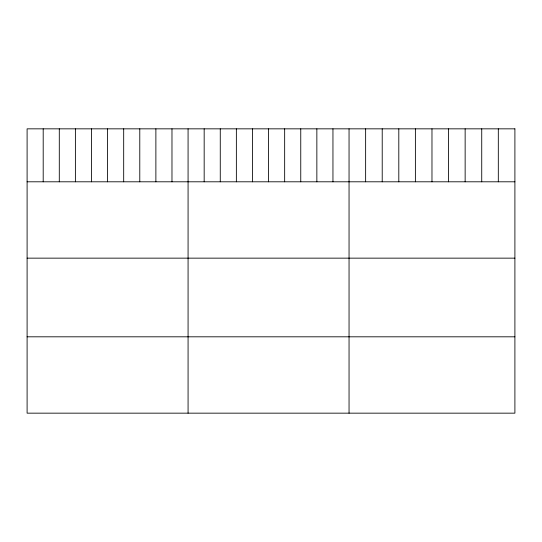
<?xml version="1.0" encoding="UTF-8"?>
<svg xmlns="http://www.w3.org/2000/svg" width="542" height="542" viewBox="0 0 542 542"><rect width="100%" height="100%" fill="white"/><g stroke="black" fill="none" stroke-linecap="round" stroke-linejoin="round"><path stroke-width="0.81" d="M27.1 181.8L514.9 181.8M27.1 258.148L514.9 258.148M27.1 336.812L514.9 336.812M498.315 128.84L498.315 181.8M481.73 128.84L481.73 181.8M465.144 128.84L465.144 181.8M448.559 128.84L448.559 181.8M431.974 128.84L431.974 181.8M415.389 128.84L415.389 181.8M398.804 128.84L398.804 181.8M382.218 128.84L382.218 181.8M365.633 128.84L365.633 181.8M349.048 128.84L349.048 413.16M332.951 128.84L332.951 181.8M316.853 128.84L316.853 181.8M300.756 128.84L300.756 181.8M284.658 128.84L284.658 181.8M268.561 128.84L268.561 181.8M252.464 128.84L252.464 181.8M236.366 128.84L236.366 181.8M220.269 128.84L220.269 181.8M204.171 128.84L204.171 181.8M188.074 128.84L188.074 413.16M171.977 128.84L171.977 181.8M155.879 128.84L155.879 181.8M139.782 128.84L139.782 181.8M123.684 128.84L123.684 181.8M107.587 128.84L107.587 181.8M91.49 128.84L91.49 181.8M75.392 128.84L75.392 181.8M59.295 128.84L59.295 181.8M43.197 128.84L43.197 181.8M514.9 128.84L27.1 128.84L27.1 413.16L514.9 413.16L514.9 128.84"/></g></svg>
